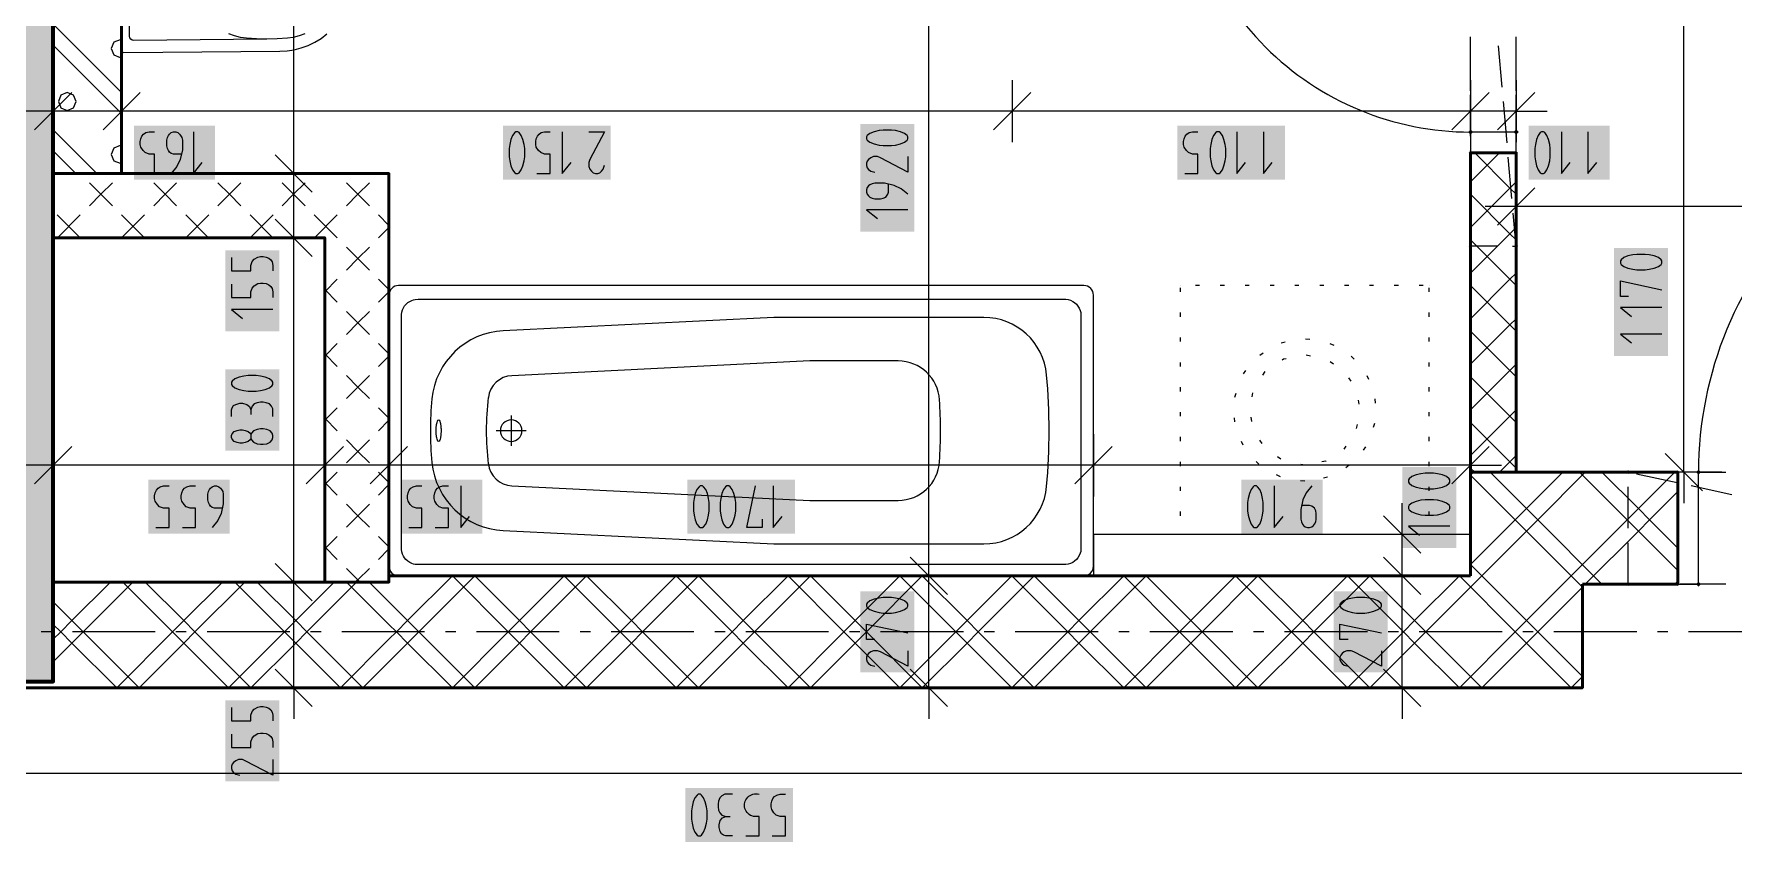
# Model space of a CAD drawing. Header units: millimetres. Extents: x 0 to 594, y 0 to 420.
# Drawn here: x 222.26 to 264.31, y 229.89 to 249.86 of the extents above; entities that cross this region are included whole.
import ezdxf

# ---------------------------------------------------------------- set-up
doc = ezdxf.new("R2010")
doc.units = ezdxf.units.MM
doc.header["$LTSCALE"] = 8
for name, color, linetype in [('PDF_Dvere', 7, 'Continuous'), ('PDF_Instalacni prizdivka do 1m', 7, 'Continuous'), ('PDF_Instalacni prizdivky', 7, 'Continuous'), ('PDF_Koty delkove', 7, 'Continuous'), ('PDF_Osy hlavni', 7, 'Continuous'), ('PDF_Preklady', 7, 'Continuous'), ('PDF_Pricky CP', 7, 'Continuous'), ('PDF_Pricky zdene', 7, 'Continuous'), ('PDF_Sanita', 7, 'Continuous'), ('PDF_Steny akusticke', 7, 'Continuous'), ('PDF_Steny obvodove nosne', 7, 'Continuous')]:
    doc.layers.add(name, color=color, linetype=linetype)

msp = doc.modelspace()

# ---------------------------------------------------------------- linework, layer by layer
at = {"layer": 'PDF_Dvere', "lineweight": 25}
for points in [[(257.793, 254.61), (250.618, 254.61, 0.414214), (257.793, 247.435), (257.793, 247.893)], [(272.615, 239.03), (272.656, 239.03), (272.656, 248.255, 0.414214), (263.431, 239.03), (264.108, 239.03)]]:
    msp.add_lwpolyline(points, format="xyb", dxfattribs=at)
for points in [[(257.793, 249.738), (257.793, 249.79)], [(258.921, 249.738), (258.921, 249.79)], [(257.793, 248.457), (257.793, 249.482)], [(258.921, 248.457), (258.921, 249.482)], [(257.793, 248.15), (257.793, 248.201)], [(258.921, 248.15), (258.921, 248.201)], [(258.921, 247.435), (258.921, 247.893)], [(264.108, 236.262), (263.431, 236.262)]]:
    msp.add_lwpolyline(points, dxfattribs=at)
for points in [[(258.921, 246.922), (258.921, 247.435), (257.793, 247.435), (257.793, 246.922)], [(262.918, 236.262), (263.431, 236.262), (263.431, 239.03), (262.918, 239.03)]]:
    msp.add_lwpolyline(points, close=True, dxfattribs=at)
at = {"layer": 'PDF_Dvere', "lineweight": 25, "transparency": 33554559}
for points in [[(257.793, 247.371), (257.729, 247.435), (257.857, 247.435), (257.793, 247.499)], [(258.921, 247.371), (258.857, 247.435), (258.985, 247.435), (258.921, 247.499)], [(263.495, 239.03), (263.431, 238.966), (263.431, 239.094), (263.367, 239.03)], [(263.495, 236.262), (263.431, 236.198), (263.431, 236.326), (263.367, 236.262)]]:
    msp.add_solid(points, dxfattribs=at)
at = {"layer": 'PDF_Instalacni prizdivka do 1m', "lineweight": 25}
msp.add_lwpolyline([(248.466, 236.467), (257.793, 236.467), (257.793, 237.492), (248.466, 237.492)], close=True, dxfattribs=at)
at = {"layer": 'PDF_Instalacni prizdivky', "lineweight": 50}
msp.add_lwpolyline([(222.739, 257.685), (222.739, 246.41), (224.43, 246.41), (224.43, 257.685), (222.739, 257.685)], close=True, dxfattribs=at)
at = {"layer": 'PDF_Instalacni prizdivky', "lineweight": 9}
for points in [[(224.43, 248.413), (222.739, 250.105)], [(224.43, 247.891), (222.739, 249.582)], [(224.391, 249.717), (224.236, 249.653), (224.172, 249.497)], [(224.172, 249.497), (224.236, 249.342), (224.391, 249.278), (224.43, 249.294)], [(224.43, 249.701), (224.391, 249.717)], [(223.82, 246.41), (222.739, 247.491)], [(223.297, 246.41), (222.739, 246.968)], [(224.43, 247.087), (224.391, 247.103), (224.236, 247.039), (224.172, 246.884), (224.236, 246.728), (224.391, 246.664), (224.43, 246.68)]]:
    msp.add_lwpolyline(points, dxfattribs=at)
msp.add_lwpolyline([(223.084, 248.41), (222.929, 248.346), (222.865, 248.191), (222.929, 248.035), (223.084, 247.971), (223.24, 248.035), (223.304, 248.191), (223.24, 248.346)], close=True, dxfattribs=at)
at = {"layer": 'PDF_Koty delkove', "lineweight": 18}
for points in [[(228.685, 233.7), (228.685, 236.313), (228.685, 244.821), (228.685, 246.41), (228.685, 256.147), (228.685, 257.685), (228.685, 259.171), (228.685, 326.238)], [(244.392, 233.7), (244.392, 236.467), (244.392, 256.147), (244.392, 257.685), (244.392, 259.171), (244.392, 320.055)], [(263.07, 239.03), (263.07, 251.022), (263.07, 264.296), (263.07, 269.421)], [(222.739, 248.72), (222.739, 247.951), (222.739, 247.182)], [(224.43, 248.72), (224.43, 247.951), (224.43, 247.182)], [(246.458, 248.72), (246.458, 247.951), (246.458, 247.182)], [(257.793, 248.72), (257.793, 247.951), (257.793, 247.182)], [(258.921, 248.72), (258.921, 247.951), (258.921, 247.182)], [(223.2, 248.412), (222.277, 247.49)], [(224.891, 248.412), (223.969, 247.49)], [(246.92, 248.412), (245.997, 247.49)], [(258.254, 248.412), (257.332, 247.49)], [(259.382, 248.412), (258.459, 247.49)], [(258.921, 247.951), (257.793, 247.951), (246.458, 247.951), (224.43, 247.951), (222.739, 247.951), (220.637, 247.951)], [(258.921, 247.951), (259.689, 247.951)], [(224.918, 246.414), (225.246, 246.414), (225.246, 246.891), (225.109, 246.891), (225.014, 246.926), (224.959, 246.977), (224.905, 247.062), (224.891, 247.13), (224.891, 247.199), (224.905, 247.267), (224.932, 247.335), (224.973, 247.386), (225.027, 247.421), (225.109, 247.439), (225.246, 247.439)], [(225.562, 247.027), (225.548, 247.096), (225.548, 247.233), (225.562, 247.301), (225.589, 247.352), (225.616, 247.386), (225.657, 247.421), (225.712, 247.439), (225.766, 247.439), (225.821, 247.421), (225.862, 247.386), (225.889, 247.352), (225.917, 247.301), (225.931, 247.233), (225.931, 246.994), (225.876, 246.755), (225.794, 246.584), (225.657, 246.414)], [(226.205, 247.439), (226.205, 246.414), (226.423, 246.686)], [(234.699, 246.414), (235.027, 246.414), (235.027, 246.891), (234.89, 246.891), (234.795, 246.926), (234.74, 246.977), (234.686, 247.062), (234.672, 247.13), (234.672, 247.199), (234.686, 247.267), (234.713, 247.335), (234.754, 247.386), (234.808, 247.421), (234.89, 247.439), (235.027, 247.439)], [(235.329, 247.439), (235.329, 246.414), (235.547, 246.686)], [(235.986, 247.439), (236.369, 247.439), (236.013, 246.755), (235.986, 246.686), (235.986, 246.584), (236.013, 246.516), (236.054, 246.465), (236.095, 246.43), (236.15, 246.414), (236.204, 246.414), (236.259, 246.43)], [(243.468, 247.485), (243.263, 247.485), (243.162, 247.471), (243.042, 247.444), (242.939, 247.402), (242.871, 247.348), (242.854, 247.32), (242.854, 247.266), (242.871, 247.238), (242.939, 247.184), (243.042, 247.143), (243.162, 247.115), (243.263, 247.101), (243.468, 247.101), (243.571, 247.115), (243.691, 247.143), (243.793, 247.184), (243.862, 247.238), (243.879, 247.266), (243.879, 247.32), (243.862, 247.348), (243.793, 247.402), (243.691, 247.444), (243.571, 247.471), (243.468, 247.485)], [(250.724, 246.414), (251.052, 246.414), (251.052, 246.891), (250.915, 246.891), (250.82, 246.926), (250.765, 246.977), (250.71, 247.062), (250.696, 247.13), (250.696, 247.199), (250.71, 247.267), (250.737, 247.335), (250.779, 247.386), (250.833, 247.421), (250.915, 247.439), (251.052, 247.439)], [(252.011, 247.439), (252.011, 246.414), (252.229, 246.686)], [(252.668, 247.439), (252.668, 246.414), (252.886, 246.686)], [(260.039, 247.439), (260.039, 246.414), (260.257, 246.686)], [(260.696, 247.439), (260.696, 246.414), (260.914, 246.686)], [(225.903, 246.891), (225.712, 246.891), (225.657, 246.909), (225.616, 246.942), (225.589, 246.977), (225.562, 247.027)], [(229.146, 245.948), (228.223, 246.871)], [(243.879, 246.828), (243.879, 246.444), (243.196, 246.8), (243.127, 246.828), (243.024, 246.828), (242.957, 246.8), (242.906, 246.759), (242.871, 246.718), (242.854, 246.663), (242.854, 246.609), (242.871, 246.554), (242.906, 246.513), (242.957, 246.472), (243.058, 246.444)], [(229.453, 246.41), (228.685, 246.41), (227.916, 246.41)], [(236.259, 246.43), (236.3, 246.465), (236.341, 246.516), (236.369, 246.618)], [(243.879, 245.897), (243.708, 246.034), (243.537, 246.116), (243.298, 246.171), (243.058, 246.171), (242.991, 246.157), (242.939, 246.129), (242.906, 246.102), (242.871, 246.061), (242.854, 246.006), (242.854, 245.952), (242.871, 245.897), (242.906, 245.856), (242.939, 245.829), (242.991, 245.801), (243.058, 245.787), (243.196, 245.787), (243.263, 245.801), (243.332, 245.829), (243.383, 245.897), (243.401, 245.952), (243.401, 246.143)], [(259.382, 246.059), (258.459, 245.136)], [(258.921, 246.366), (258.921, 245.598), (258.921, 244.829)], [(258.921, 245.598), (258.152, 245.598)], [(313.655, 245.598), (306.79, 245.598), (302.623, 245.598), (298.895, 245.598), (297.768, 245.598), (287.364, 245.598), (285.212, 245.598), (274.808, 245.598), (273.681, 245.598), (258.921, 245.598)], [(229.146, 244.36), (228.223, 245.282)], [(243.879, 245.513), (242.854, 245.513), (243.127, 245.295)], [(229.453, 244.821), (228.685, 244.821), (227.916, 244.821)], [(227.147, 244.333), (227.147, 244.004), (227.625, 244.004), (227.625, 244.141), (227.66, 244.237), (227.711, 244.292), (227.796, 244.346), (227.864, 244.36), (227.932, 244.36), (228.001, 244.346), (228.069, 244.319), (228.12, 244.278), (228.155, 244.224), (228.172, 244.141), (228.172, 244.004)], [(227.147, 243.676), (227.147, 243.347), (227.625, 243.347), (227.625, 243.484), (227.66, 243.58), (227.711, 243.635), (227.796, 243.689), (227.864, 243.703), (227.932, 243.703), (228.001, 243.689), (228.069, 243.662), (228.12, 243.621), (228.155, 243.567), (228.172, 243.484), (228.172, 243.347)], [(261.703, 243.372), (261.499, 243.372), (261.499, 243.756), (262.524, 243.537)], [(228.172, 243.046), (227.147, 243.046), (227.42, 242.827)], [(262.524, 243.099), (261.499, 243.099), (261.772, 242.88)], [(262.524, 242.442), (261.499, 242.442), (261.772, 242.223)], [(227.147, 240.403), (227.147, 240.568), (227.163, 240.623), (227.198, 240.677), (227.25, 240.705), (227.351, 240.732), (227.42, 240.732), (227.522, 240.705), (227.591, 240.65), (227.625, 240.568), (227.625, 240.458)], [(228.172, 240.403), (228.172, 240.595), (228.137, 240.663), (228.086, 240.718), (228.001, 240.745), (227.932, 240.759), (227.864, 240.759), (227.778, 240.745), (227.711, 240.718), (227.66, 240.663), (227.625, 240.568)], [(222.739, 239.969), (222.739, 239.201), (222.739, 238.432)], [(227.625, 239.856), (227.607, 239.829), (227.556, 239.787), (227.488, 239.76), (227.42, 239.746), (227.351, 239.746), (227.283, 239.76), (227.215, 239.787), (227.163, 239.843), (227.147, 239.884), (227.147, 239.938), (227.163, 239.979), (227.215, 240.034), (227.283, 240.061)], [(227.283, 240.061), (227.351, 240.075), (227.42, 240.075), (227.488, 240.061), (227.556, 240.034), (227.607, 239.993), (227.625, 239.966)], [(229.452, 239.969), (229.452, 239.201), (229.452, 238.432)], [(231.041, 239.969), (231.041, 239.201), (231.041, 238.432)], [(248.466, 239.969), (248.466, 239.201), (248.466, 238.432)], [(257.793, 239.969), (257.793, 239.201), (257.793, 238.432)], [(223.2, 239.662), (222.277, 238.739)], [(229.913, 239.662), (228.991, 238.739)], [(231.502, 239.662), (230.58, 238.739)], [(248.927, 239.662), (248.005, 238.739)], [(258.254, 239.662), (257.332, 238.739)], [(263.531, 238.568), (262.608, 239.491)], [(222.739, 239.201), (221.97, 239.201)], [(231.041, 239.201), (229.452, 239.201), (222.739, 239.201)], [(257.793, 239.201), (253.577, 239.201), (248.466, 239.201), (231.041, 239.201)], [(256.873, 239.005), (256.668, 239.005), (256.567, 238.991), (256.447, 238.964), (256.344, 238.923), (256.276, 238.868), (256.259, 238.841), (256.259, 238.786), (256.276, 238.758), (256.344, 238.704), (256.447, 238.663), (256.567, 238.635), (256.668, 238.621), (256.873, 238.621), (256.976, 238.635), (257.096, 238.663), (257.198, 238.704), (257.267, 238.758), (257.284, 238.786), (257.284, 238.841), (257.267, 238.868), (257.198, 238.923), (257.096, 238.964), (256.976, 238.991), (256.873, 239.005)], [(257.793, 239.201), (258.562, 239.201)], [(263.838, 239.03), (263.07, 239.03), (262.301, 239.03)], [(263.07, 239.03), (263.07, 238.261)], [(225.274, 237.663), (225.602, 237.663), (225.602, 238.141), (225.465, 238.141), (225.37, 238.176), (225.315, 238.227), (225.26, 238.312), (225.246, 238.379), (225.246, 238.448), (225.26, 238.517), (225.288, 238.585), (225.329, 238.636), (225.383, 238.671), (225.465, 238.688), (225.602, 238.688)], [(225.931, 237.663), (226.259, 237.663), (226.259, 238.141), (226.122, 238.141), (226.027, 238.176), (225.972, 238.227), (225.917, 238.312), (225.903, 238.379), (225.903, 238.448), (225.917, 238.517), (225.945, 238.585), (225.986, 238.636), (226.04, 238.671), (226.122, 238.688), (226.259, 238.688)], [(226.629, 238.192), (226.602, 238.227), (226.574, 238.277), (226.561, 238.346), (226.561, 238.482), (226.574, 238.551), (226.602, 238.602), (226.629, 238.636), (226.67, 238.671), (226.725, 238.688), (226.779, 238.688), (226.834, 238.671), (226.875, 238.636), (226.902, 238.602), (226.93, 238.551), (226.944, 238.482), (226.944, 238.243), (226.889, 238.004), (226.807, 237.833), (226.67, 237.663)], [(231.529, 237.663), (231.858, 237.663), (231.858, 238.141), (231.72, 238.141), (231.625, 238.176), (231.57, 238.227), (231.516, 238.312), (231.502, 238.379), (231.502, 238.448), (231.516, 238.517), (231.543, 238.585), (231.584, 238.636), (231.638, 238.671), (231.72, 238.688), (231.858, 238.688)], [(232.186, 237.663), (232.515, 237.663), (232.515, 238.141), (232.377, 238.141), (232.282, 238.176), (232.227, 238.227), (232.173, 238.312), (232.159, 238.379), (232.159, 238.448), (232.173, 238.517), (232.2, 238.585), (232.241, 238.636), (232.295, 238.671), (232.377, 238.688), (232.515, 238.688)], [(232.816, 238.688), (232.816, 237.663), (233.034, 237.936)], [(238.794, 237.663), (238.822, 237.679), (238.877, 237.748), (238.918, 237.851), (238.946, 237.971), (238.959, 238.072), (238.959, 238.277), (238.946, 238.379), (238.918, 238.499), (238.877, 238.602), (238.822, 238.671), (238.794, 238.688), (238.74, 238.688), (238.712, 238.671), (238.658, 238.602), (238.617, 238.499), (238.59, 238.379), (238.576, 238.277)], [(240.274, 237.867), (240.274, 237.663), (239.89, 237.663), (240.108, 238.688)], [(240.547, 238.688), (240.547, 237.663), (240.766, 237.936)], [(252.622, 237.851), (252.65, 237.971), (252.664, 238.072), (252.664, 238.277), (252.65, 238.379), (252.622, 238.499), (252.581, 238.602), (252.527, 238.671), (252.499, 238.688), (252.445, 238.688), (252.417, 238.671), (252.363, 238.602), (252.322, 238.499), (252.294, 238.379), (252.28, 238.277)], [(252.938, 238.688), (252.938, 237.663), (253.156, 237.936)], [(253.868, 238.688), (253.731, 238.517), (253.649, 238.346), (253.595, 238.107), (253.595, 237.867), (253.609, 237.799), (253.636, 237.748), (253.663, 237.714), (253.704, 237.679), (253.759, 237.663), (253.813, 237.663), (253.868, 237.679), (253.909, 237.714), (253.936, 237.748), (253.964, 237.799), (253.978, 237.867), (253.978, 238.004), (253.964, 238.072), (253.936, 238.141), (253.868, 238.192), (253.813, 238.209), (253.622, 238.209)], [(226.916, 238.141), (226.725, 238.141), (226.67, 238.158), (226.629, 238.192)], [(238.576, 238.277), (238.576, 238.072), (238.59, 237.971), (238.617, 237.851), (238.658, 237.748), (238.712, 237.679), (238.74, 237.663), (238.794, 237.663)], [(252.28, 238.277), (252.28, 238.072), (252.294, 237.971), (252.322, 237.851), (252.363, 237.748), (252.417, 237.679), (252.445, 237.663), (252.499, 237.663), (252.527, 237.679), (252.581, 237.748), (252.622, 237.851)], [(256.102, 237.492), (256.102, 238.261)], [(256.563, 237.031), (255.641, 237.953)], [(257.284, 237.691), (256.259, 237.691), (256.532, 237.472)], [(256.871, 237.492), (256.102, 237.492), (255.333, 237.492)], [(256.102, 233.7), (256.102, 234.558), (256.102, 236.467), (256.102, 237.492)], [(229.146, 235.852), (228.223, 236.775)], [(244.853, 236.006), (243.931, 236.928)], [(256.563, 236.006), (255.641, 236.928)], [(229.453, 236.313), (228.685, 236.313), (227.916, 236.313)], [(245.161, 236.467), (244.392, 236.467), (243.623, 236.467)], [(256.871, 236.467), (256.102, 236.467), (255.333, 236.467)], [(243.468, 235.932), (243.263, 235.932), (243.162, 235.918), (243.042, 235.891), (242.939, 235.85), (242.871, 235.796), (242.854, 235.768), (242.854, 235.714), (242.871, 235.686), (242.939, 235.632), (243.042, 235.591), (243.162, 235.563), (243.263, 235.549), (243.468, 235.549), (243.571, 235.563)], [(243.571, 235.563), (243.691, 235.591), (243.793, 235.632), (243.862, 235.686), (243.879, 235.714), (243.879, 235.768), (243.862, 235.796), (243.793, 235.85), (243.691, 235.891), (243.571, 235.918), (243.468, 235.932)], [(255.178, 235.932), (254.973, 235.932), (254.872, 235.918), (254.752, 235.891), (254.649, 235.85), (254.581, 235.796), (254.564, 235.768), (254.564, 235.714), (254.581, 235.686), (254.649, 235.632), (254.752, 235.591), (254.872, 235.563), (254.973, 235.549), (255.178, 235.549), (255.281, 235.563), (255.401, 235.591), (255.503, 235.632), (255.572, 235.686), (255.589, 235.714), (255.589, 235.768), (255.572, 235.796), (255.503, 235.85), (255.401, 235.891), (255.281, 235.918)], [(255.281, 235.918), (255.178, 235.932)], [(243.058, 234.892), (242.854, 234.892), (242.854, 235.275), (243.879, 235.057)], [(254.768, 234.892), (254.564, 234.892), (254.564, 235.275), (255.589, 235.057)], [(243.879, 234.618), (243.879, 234.235), (243.196, 234.591), (243.127, 234.618), (243.024, 234.618), (242.957, 234.591), (242.906, 234.55), (242.871, 234.509), (242.854, 234.454), (242.854, 234.4), (242.871, 234.345), (242.906, 234.304), (242.957, 234.263), (243.058, 234.235)], [(255.589, 234.618), (255.589, 234.235), (254.906, 234.591), (254.837, 234.618), (254.735, 234.618), (254.667, 234.591), (254.616, 234.55), (254.581, 234.509), (254.564, 234.454), (254.564, 234.4), (254.581, 234.345), (254.616, 234.304), (254.667, 234.263), (254.768, 234.235)], [(229.146, 233.239), (228.223, 234.161)], [(244.853, 233.239), (243.931, 234.161)], [(256.563, 233.239), (255.641, 234.161)], [(229.453, 233.7), (228.685, 233.7), (227.916, 233.7)], [(228.685, 233.7), (228.685, 232.931)], [(245.161, 233.7), (244.392, 233.7), (243.623, 233.7)], [(244.392, 233.7), (244.392, 232.931)], [(256.871, 233.7), (256.102, 233.7), (255.333, 233.7)], [(256.102, 233.7), (256.102, 232.931)], [(227.147, 233.212), (227.147, 232.883), (227.625, 232.883), (227.625, 233.02), (227.66, 233.116), (227.711, 233.171), (227.796, 233.225), (227.864, 233.239), (227.932, 233.239), (228.001, 233.225), (228.069, 233.198), (228.12, 233.157), (228.155, 233.102), (228.172, 233.02), (228.172, 232.883)], [(227.147, 232.555), (227.147, 232.226), (227.625, 232.226), (227.625, 232.363), (227.66, 232.459), (227.711, 232.514), (227.796, 232.568), (227.864, 232.582), (227.932, 232.582), (228.001, 232.568), (228.069, 232.541), (228.12, 232.5)], [(228.12, 232.5), (228.155, 232.445), (228.172, 232.363), (228.172, 232.226)], [(228.172, 231.925), (228.172, 231.541), (227.488, 231.898), (227.42, 231.925), (227.317, 231.925), (227.25, 231.898), (227.198, 231.857), (227.163, 231.815), (227.147, 231.76), (227.147, 231.706), (227.163, 231.651), (227.198, 231.61), (227.25, 231.569), (227.351, 231.541)], [(416.513, 231.581), (405.084, 231.581), (397.192, 231.581), (389.71, 231.581), (312.015, 231.581), (304.533, 231.581), (297.307, 231.581), (294.693, 231.581), (286.493, 231.581), (285.314, 231.581), (277.114, 231.581), (274.501, 231.581), (268.043, 231.581), (211.361, 231.581)], [(238.525, 230.658), (238.525, 230.453), (238.539, 230.351), (238.566, 230.231), (238.607, 230.129), (238.661, 230.06), (238.689, 230.044), (238.743, 230.044), (238.771, 230.06), (238.825, 230.129), (238.866, 230.231), (238.894, 230.351), (238.908, 230.453), (238.908, 230.658), (238.894, 230.76), (238.866, 230.88), (238.825, 230.983), (238.771, 231.051), (238.743, 231.069), (238.689, 231.069)], [(238.689, 231.069), (238.661, 231.051), (238.607, 230.983), (238.566, 230.88), (238.539, 230.76), (238.525, 230.658)], [(239.537, 231.069), (239.346, 231.069), (239.278, 231.034), (239.223, 230.983), (239.196, 230.898), (239.182, 230.829), (239.182, 230.76), (239.196, 230.675), (239.223, 230.608), (239.278, 230.556), (239.373, 230.522)], [(240.523, 230.044), (240.851, 230.044), (240.851, 230.522), (240.714, 230.522), (240.619, 230.556), (240.564, 230.608), (240.51, 230.693), (240.496, 230.76), (240.496, 230.829), (240.51, 230.898), (240.537, 230.965), (240.578, 231.017), (240.632, 231.051), (240.714, 231.069), (240.851, 231.069)], [(239.537, 230.044), (239.373, 230.044), (239.318, 230.06), (239.264, 230.095), (239.236, 230.146), (239.209, 230.248), (239.209, 230.317), (239.236, 230.419), (239.291, 230.488), (239.373, 230.522), (239.482, 230.522)]]:
    msp.add_lwpolyline(points, dxfattribs=at)
for points in [[(234.015, 247.027), (234.015, 246.823), (234.029, 246.721), (234.056, 246.601), (234.097, 246.499), (234.151, 246.43), (234.179, 246.414), (234.233, 246.414), (234.261, 246.43), (234.315, 246.499), (234.356, 246.601), (234.384, 246.721), (234.398, 246.823), (234.398, 247.027), (234.384, 247.13), (234.356, 247.25), (234.315, 247.352), (234.261, 247.421), (234.233, 247.439), (234.179, 247.439), (234.151, 247.421), (234.097, 247.352), (234.056, 247.25), (234.029, 247.13)], [(251.353, 247.027), (251.353, 246.823), (251.367, 246.721), (251.395, 246.601), (251.436, 246.499), (251.49, 246.43), (251.518, 246.414), (251.572, 246.414), (251.6, 246.43), (251.654, 246.499), (251.695, 246.601), (251.723, 246.721), (251.737, 246.823), (251.737, 247.027), (251.723, 247.13), (251.695, 247.25), (251.654, 247.352), (251.6, 247.421), (251.572, 247.439), (251.518, 247.439), (251.49, 247.421), (251.436, 247.352), (251.395, 247.25), (251.367, 247.13)], [(259.382, 247.027), (259.382, 246.823), (259.396, 246.721), (259.423, 246.601), (259.464, 246.499), (259.518, 246.43), (259.546, 246.414), (259.6, 246.414), (259.628, 246.43), (259.682, 246.499), (259.723, 246.601), (259.751, 246.721), (259.765, 246.823), (259.765, 247.027), (259.751, 247.13), (259.723, 247.25), (259.682, 247.352), (259.628, 247.421), (259.6, 247.439), (259.546, 247.439), (259.518, 247.421), (259.464, 247.352), (259.423, 247.25), (259.396, 247.13)], [(262.113, 244.413), (261.908, 244.413), (261.806, 244.399), (261.686, 244.372), (261.584, 244.331), (261.515, 244.276), (261.499, 244.249), (261.499, 244.194), (261.515, 244.166), (261.584, 244.112), (261.686, 244.071), (261.806, 244.043), (261.908, 244.029), (262.113, 244.029), (262.215, 244.043), (262.335, 244.071), (262.438, 244.112), (262.506, 244.166), (262.524, 244.194), (262.524, 244.249), (262.506, 244.276), (262.438, 244.331), (262.335, 244.372), (262.215, 244.399)], [(227.761, 241.416), (227.556, 241.416), (227.455, 241.402), (227.335, 241.375), (227.232, 241.334), (227.163, 241.28), (227.147, 241.252), (227.147, 241.198), (227.163, 241.17), (227.232, 241.116), (227.335, 241.074), (227.455, 241.047), (227.556, 241.033), (227.761, 241.033), (227.864, 241.047), (227.983, 241.074), (228.086, 241.116), (228.155, 241.17), (228.172, 241.198), (228.172, 241.252), (228.155, 241.28), (228.086, 241.334), (227.983, 241.375), (227.864, 241.402)], [(227.932, 240.102), (227.864, 240.102), (227.778, 240.088), (227.693, 240.048), (227.642, 239.993), (227.625, 239.966), (227.625, 239.856), (227.642, 239.829), (227.693, 239.774), (227.778, 239.732), (227.864, 239.719), (227.932, 239.719), (228.017, 239.732), (228.103, 239.774), (228.155, 239.829), (228.172, 239.884), (228.172, 239.938), (228.155, 239.993), (228.103, 240.048), (228.017, 240.088)], [(239.233, 238.277), (239.233, 238.072), (239.247, 237.971), (239.274, 237.851), (239.315, 237.748), (239.369, 237.679), (239.397, 237.663), (239.451, 237.663), (239.479, 237.679), (239.534, 237.748), (239.575, 237.851), (239.603, 237.971), (239.617, 238.072), (239.617, 238.277), (239.603, 238.379), (239.575, 238.499), (239.534, 238.602), (239.479, 238.671), (239.451, 238.688), (239.397, 238.688), (239.369, 238.671), (239.315, 238.602), (239.274, 238.499), (239.247, 238.379)], [(256.873, 238.348), (256.668, 238.348), (256.567, 238.334), (256.447, 238.307), (256.344, 238.266), (256.276, 238.211), (256.259, 238.184), (256.259, 238.129), (256.276, 238.101), (256.344, 238.047), (256.447, 238.006), (256.567, 237.978), (256.668, 237.964), (256.873, 237.964), (256.976, 237.978), (257.096, 238.006), (257.198, 238.047), (257.267, 238.101), (257.284, 238.129), (257.284, 238.184), (257.267, 238.211), (257.198, 238.266), (257.096, 238.307), (256.976, 238.334)]]:
    msp.add_lwpolyline(points, close=True, dxfattribs=at)
msp.add_lwpolyline([(239.866, 230.044), (240.194, 230.044), (240.194, 230.522), (240.057, 230.522, -1.034071), (240.194, 231.069)], format="xyb", dxfattribs=at)
at = {"layer": 'PDF_Koty delkove', "color": 7, "lineweight": 18, "true_color": 0xffffff, "transparency": 33554559}
for points in [[(226.742, 247.592), (224.737, 247.592), (226.742, 246.26), (224.737, 246.26)], [(236.523, 247.592), (233.861, 247.592), (236.523, 246.26), (233.861, 246.26)], [(244.033, 244.976), (244.033, 247.638), (242.701, 244.976), (242.701, 247.638)], [(253.205, 247.592), (250.543, 247.592), (253.205, 246.26), (250.543, 246.26)], [(261.233, 247.592), (259.228, 247.592), (261.233, 246.26), (259.228, 246.26)], [(228.326, 242.509), (228.326, 244.513), (226.993, 242.509), (226.993, 244.513)], [(262.678, 241.904), (262.678, 244.566), (261.345, 241.904), (261.345, 244.566)], [(228.326, 239.565), (228.326, 241.57), (226.993, 239.565), (226.993, 241.57)], [(227.098, 238.842), (225.093, 238.842), (227.098, 237.509), (225.093, 237.509)], [(233.353, 238.842), (231.348, 238.842), (233.353, 237.509), (231.348, 237.509)], [(241.084, 238.842), (238.422, 238.842), (241.084, 237.509), (238.422, 237.509)], [(254.132, 238.842), (252.127, 238.842), (254.132, 237.509), (252.127, 237.509)], [(257.438, 237.153), (257.438, 239.158), (256.105, 237.153), (256.105, 239.158)], [(244.033, 234.081), (244.033, 236.086), (242.701, 234.081), (242.701, 236.086)], [(255.743, 234.081), (255.743, 236.086), (254.411, 234.081), (254.411, 236.086)], [(228.326, 231.387), (228.326, 233.392), (226.993, 231.387), (226.993, 233.392)], [(241.033, 231.223), (238.371, 231.223), (241.033, 229.89), (238.371, 229.89)]]:
    msp.add_solid(points, dxfattribs=at)
at = {"layer": 'PDF_Osy hlavni', "lineweight": 18}
for points in [[(222.698, 235.083), (222.442, 235.083)], [(225.261, 235.083), (223.211, 235.083)], [(226.029, 235.083), (225.773, 235.083)], [(228.592, 235.083), (226.542, 235.083)], [(229.361, 235.083), (229.104, 235.083)], [(231.923, 235.083), (229.873, 235.083)], [(232.692, 235.083), (232.436, 235.083)], [(235.254, 235.083), (233.204, 235.083)], [(236.023, 235.083), (235.767, 235.083)], [(238.586, 235.083), (236.536, 235.083)], [(239.354, 235.083), (239.098, 235.083)], [(241.917, 235.083), (239.867, 235.083)], [(242.686, 235.083), (242.429, 235.083)], [(245.248, 235.083), (243.198, 235.083)], [(246.017, 235.083), (245.761, 235.083)], [(248.579, 235.083), (246.529, 235.083)], [(249.348, 235.083), (249.092, 235.083)], [(251.91, 235.083), (249.86, 235.083)], [(252.679, 235.083), (252.423, 235.083)], [(255.242, 235.083), (253.192, 235.083)], [(256.01, 235.083), (255.754, 235.083)], [(258.573, 235.083), (256.523, 235.083)], [(259.342, 235.083), (259.085, 235.083)], [(261.904, 235.083), (259.854, 235.083)], [(262.673, 235.083), (262.417, 235.083)], [(265.235, 235.083), (263.185, 235.083)]]:
    msp.add_lwpolyline(points, dxfattribs=at)
at = {"layer": 'PDF_Preklady', "lineweight": 18}
for points in [[(257.793, 248.713), (257.793, 249.738)], [(258.575, 248.548), (258.485, 249.569)], [(258.921, 248.713), (258.921, 249.738)], [(257.793, 247.33), (257.793, 248.355)], [(258.696, 247.169), (258.606, 248.19)], [(258.921, 247.33), (258.921, 248.355)], [(257.793, 246.922), (257.793, 246.971)], [(257.793, 245.946), (257.793, 246.922)], [(258.921, 246.922), (258.921, 246.971)], [(258.921, 245.946), (258.921, 246.922)], [(258.817, 245.791), (258.727, 246.812)], [(257.793, 244.616), (257.793, 245.587)], [(258.921, 244.616), (258.921, 245.587)], [(258.829, 244.616), (258.921, 244.616), (258.849, 245.433)], [(258.47, 244.616), (257.793, 244.616)], [(262.622, 239.03), (261.688, 239.03)], [(261.688, 239.027), (261.688, 239.03)], [(262.903, 238.765), (261.901, 238.983)], [(264.005, 239.03), (262.98, 239.03)], [(261.688, 237.644), (261.688, 238.669)], [(264.255, 238.471), (263.253, 238.689)], [(262.622, 236.262), (261.688, 236.262), (261.688, 237.285)], [(264.005, 236.262), (262.98, 236.262)]]:
    msp.add_lwpolyline(points, dxfattribs=at)
at = {"layer": 'PDF_Preklady', "lineweight": 18, "transparency": 33554559}
for points in [[(257.793, 246.876), (257.747, 246.922), (257.839, 246.922), (257.793, 246.968)], [(257.793, 246.876), (257.747, 246.922), (257.839, 246.922), (257.793, 246.968)], [(258.921, 246.876), (258.875, 246.922), (258.967, 246.922), (258.921, 246.968)], [(258.921, 246.876), (258.875, 246.922), (258.967, 246.922), (258.921, 246.968)], [(257.793, 244.57), (257.747, 244.616), (257.839, 244.616), (257.793, 244.662)], [(257.839, 244.616), (257.793, 244.57), (257.793, 244.662), (257.747, 244.616)], [(258.925, 244.57), (258.875, 244.612), (258.967, 244.62), (258.917, 244.662)], [(258.967, 244.616), (258.921, 244.57), (258.921, 244.662), (258.875, 244.616)], [(258.921, 244.57), (258.875, 244.616), (258.967, 244.616), (258.921, 244.662)], [(261.734, 239.03), (261.688, 238.984), (261.688, 239.076), (261.642, 239.03)], [(261.688, 238.984), (261.642, 239.03), (261.734, 239.03), (261.688, 239.076)], [(261.733, 239.02), (261.678, 238.985), (261.698, 239.075), (261.643, 239.039)], [(262.964, 239.03), (262.918, 238.984), (262.918, 239.076), (262.872, 239.03)], [(262.964, 239.03), (262.918, 238.984), (262.918, 239.076), (262.872, 239.03)], [(261.688, 236.216), (261.642, 236.262), (261.734, 236.262), (261.688, 236.308)], [(261.734, 236.262), (261.688, 236.216), (261.688, 236.308), (261.642, 236.262)], [(262.964, 236.262), (262.918, 236.216), (262.918, 236.308), (262.872, 236.262)], [(262.964, 236.262), (262.918, 236.216), (262.918, 236.308), (262.872, 236.262)]]:
    msp.add_solid(points, dxfattribs=at)
at = {"layer": 'PDF_Pricky CP', "lineweight": 50}
msp.add_lwpolyline([(231.041, 244.821), (231.041, 246.41), (224.43, 246.41), (222.739, 246.41), (222.739, 244.821), (229.452, 244.821), (229.452, 236.313), (231.041, 236.313), (231.041, 236.313), (231.041, 236.467), (231.041, 244.821)], dxfattribs=at)
at = {"layer": 'PDF_Pricky CP', "lineweight": 9}
for points in [[(222.841, 246.41), (222.839, 246.407)], [(223.407, 246.407), (223.405, 246.41)], [(224.43, 246.41), (224.427, 246.407)], [(224.996, 246.407), (224.994, 246.41)], [(226.019, 246.41), (226.016, 246.407)], [(226.585, 246.407), (226.582, 246.41)], [(227.607, 246.41), (227.605, 246.407)], [(228.174, 246.407), (228.171, 246.41)], [(229.196, 246.41), (229.193, 246.407)], [(229.762, 246.407), (229.76, 246.41)], [(230.785, 246.41), (230.782, 246.407)], [(224.202, 245.613), (223.917, 245.897), (223.633, 246.182)], [(223.633, 245.613), (223.917, 245.897), (224.202, 246.182)], [(225.79, 245.613), (225.506, 245.897), (225.222, 246.182)], [(225.222, 245.613), (225.506, 245.897), (225.79, 246.182)], [(227.379, 245.613), (227.095, 245.897), (226.81, 246.182)], [(226.81, 245.613), (227.095, 245.897), (227.379, 246.182)], [(228.968, 245.613), (228.683, 245.897), (228.399, 246.182)], [(228.399, 245.613), (228.683, 245.897), (228.968, 246.182)], [(230.557, 245.613), (230.272, 245.897), (229.988, 246.182)], [(229.988, 245.613), (230.272, 245.897), (230.557, 246.182)], [(223.405, 244.821), (222.839, 245.387)], [(223.407, 245.387), (222.841, 244.821)], [(224.994, 244.821), (224.427, 245.387)], [(224.996, 245.387), (224.43, 244.821)], [(226.582, 244.821), (226.016, 245.387)], [(226.585, 245.387), (226.019, 244.821)], [(228.171, 244.821), (227.605, 245.387)], [(228.174, 245.387), (227.607, 244.821)], [(229.76, 244.821), (229.193, 245.387)], [(229.762, 245.387), (229.196, 244.821)], [(231.041, 245.128), (230.782, 245.387)], [(229.762, 244.818), (229.76, 244.821)], [(230.785, 244.821), (230.782, 244.818)], [(231.041, 245.077), (230.785, 244.821)], [(230.557, 244.024), (230.272, 244.308), (229.988, 244.593)], [(229.988, 244.024), (230.272, 244.308), (230.557, 244.593)], [(229.762, 243.798), (229.452, 243.488)], [(229.762, 243.23), (229.452, 243.54)], [(231.041, 243.54), (230.782, 243.798)], [(231.041, 243.488), (230.782, 243.23)], [(230.557, 242.435), (230.272, 242.72), (229.988, 243.004)], [(229.988, 242.435), (230.272, 242.72), (230.557, 243.004)], [(229.762, 242.21), (229.452, 241.9)], [(231.041, 241.951), (230.782, 242.21)], [(229.762, 241.641), (229.452, 241.951)], [(231.041, 241.9), (230.782, 241.641)], [(230.557, 240.847), (230.272, 241.131), (229.988, 241.415)], [(229.988, 240.847), (230.272, 241.131), (230.557, 241.415)], [(229.762, 240.621), (229.452, 240.311)], [(231.041, 240.362), (230.782, 240.621)], [(229.762, 240.052), (229.452, 240.362)], [(231.041, 240.311), (230.782, 240.052)], [(230.557, 239.258), (230.272, 239.542), (229.988, 239.827)], [(229.988, 239.258), (230.272, 239.542), (230.557, 239.827)], [(229.762, 239.032), (229.452, 238.722)], [(231.041, 238.773), (230.782, 239.032)], [(229.762, 238.463), (229.452, 238.773)], [(231.041, 238.722), (230.782, 238.463)], [(230.557, 237.669), (230.272, 237.953), (229.988, 238.238)], [(229.988, 237.669), (230.272, 237.953), (230.557, 238.238)], [(229.762, 237.443), (229.452, 237.133)], [(229.762, 236.875), (229.452, 237.185)], [(231.041, 237.185), (230.782, 237.443)], [(231.041, 237.133), (230.782, 236.875)], [(230.323, 236.313), (230.272, 236.365), (229.988, 236.649)], [(230.221, 236.313), (230.272, 236.365), (230.557, 236.649)]]:
    msp.add_lwpolyline(points, dxfattribs=at)
at = {"layer": 'PDF_Pricky zdene', "lineweight": 9}
for points in [[(258.511, 246.922), (257.793, 246.205)], [(258.921, 245.897), (258.767, 246.051), (257.896, 246.922)], [(258.921, 246.205), (258.767, 246.051), (257.793, 245.077)], [(258.921, 244.77), (258.767, 244.923), (257.793, 245.897)], [(258.921, 245.077), (258.767, 244.923), (257.793, 243.95)], [(258.921, 243.642), (258.767, 243.796), (257.793, 244.77)], [(258.921, 243.95), (258.767, 243.796), (257.793, 242.822)], [(258.921, 242.515), (258.767, 242.668), (257.793, 243.642)], [(258.921, 242.822), (258.767, 242.668), (257.793, 241.695)], [(258.921, 241.387), (258.767, 241.541), (257.793, 242.515)], [(258.921, 241.695), (258.767, 241.541), (257.793, 240.567)], [(258.921, 240.26), (258.767, 240.413), (257.793, 241.387)], [(258.921, 240.567), (258.767, 240.413), (257.793, 239.44)], [(258.921, 239.132), (258.767, 239.286), (257.793, 240.26)], [(258.921, 239.44), (258.767, 239.286), (258.511, 239.03)], [(257.896, 239.03), (257.793, 239.132)]]:
    msp.add_lwpolyline(points, dxfattribs=at)
at = {"layer": 'PDF_Pricky zdene', "lineweight": 50}
for points in [[(257.793, 246.922), (258.921, 246.922)], [(257.793, 246.922), (257.793, 244.616), (257.793, 239.03), (258.921, 239.03), (258.921, 244.616), (258.921, 246.922)]]:
    msp.add_lwpolyline(points, dxfattribs=at)
at = {"layer": 'PDF_Sanita', "lineweight": 25}
for points in [[(224.43, 253.105), (224.429, 249.451), (224.429, 249.451), (224.444, 249.415), (224.481, 249.4), (228.339, 249.432), (228.521, 249.442), (228.699, 249.47), (228.874, 249.516), (229.044, 249.578), (229.206, 249.656), (229.361, 249.751), (229.506, 249.86)], [(228.022, 249.729), (224.727, 249.702), (224.688, 249.709), (224.655, 249.731), (224.632, 249.764), (224.624, 249.803), (224.624, 249.804), (224.625, 252.752), (224.625, 252.753), (224.633, 252.792), (224.656, 252.825), (224.689, 252.847), (224.729, 252.855), (228.023, 252.825)], [(228.963, 249.86), (228.822, 249.81), (228.676, 249.774), (228.529, 249.753), (228.275, 249.735), (228.021, 249.729), (227.768, 249.735), (227.514, 249.754), (227.367, 249.775), (227.221, 249.811), (227.08, 249.861)]]:
    msp.add_lwpolyline(points, dxfattribs=at)
at = {"layer": 'PDF_Sanita', "lineweight": 13}
for points in [[(248.231, 243.642), (248.23, 243.642), (231.277, 243.642, 0.414196), (231.041, 243.406), (231.041, 236.703, 0.414233), (231.277, 236.467), (248.23, 236.467, 0.414212), (248.466, 236.703), (248.466, 243.406, 0.414178), (248.231, 243.642)], [(233.5, 239.234, 0.364827), (234.08, 238.695), (241.452, 238.331), (243.638, 238.332, 0.395984), (244.66, 239.294, 0.031026), (244.66, 240.815, 0.395972), (243.638, 241.777), (241.452, 241.778), (234.08, 241.414, 0.364843), (233.5, 240.875)]]:
    msp.add_lwpolyline(points, format="xyb", dxfattribs=at)
for points in [[(250.618, 243.642), (250.618, 243.642)], [(250.618, 243.642), (250.618, 243.642)], [(250.618, 243.486), (250.618, 243.589)], [(251.09, 243.642), (250.988, 243.642)], [(251.705, 243.642), (251.603, 243.642)], [(252.32, 243.642), (252.218, 243.642)], [(252.935, 243.642), (252.833, 243.642)], [(253.55, 243.642), (253.448, 243.642)], [(254.165, 243.642), (254.063, 243.642)], [(254.78, 243.642), (254.678, 243.642)], [(255.395, 243.642), (255.293, 243.642)], [(256.01, 243.642), (255.908, 243.642)], [(256.625, 243.642), (256.523, 243.642)], [(256.768, 243.642), (256.768, 243.642)], [(256.768, 243.642), (256.768, 243.642)], [(256.768, 243.486), (256.768, 243.589)], [(231.348, 240.024), (231.35, 242.928), (231.359, 242.986), (231.376, 243.042), (231.399, 243.091), (231.428, 243.137), (231.462, 243.177), (231.509, 243.219), (231.558, 243.251), (231.611, 243.276), (231.648, 243.289), (231.688, 243.298), (231.764, 243.304), (239.753, 243.304)], [(239.753, 243.304), (247.786, 243.302), (247.843, 243.293), (247.896, 243.277), (247.953, 243.249), (247.998, 243.219), (248.044, 243.178), (248.079, 243.136), (248.113, 243.081), (248.138, 243.021), (248.15, 242.976), (248.157, 242.929), (248.158, 240.024), (248.157, 237.119), (248.15, 237.072), (248.138, 237.027), (248.113, 236.967), (248.079, 236.911), (248.044, 236.87), (247.998, 236.828), (247.953, 236.799), (247.896, 236.771), (247.843, 236.755), (247.786, 236.746), (239.753, 236.744), (231.764, 236.744), (231.688, 236.75), (231.648, 236.759), (231.611, 236.772), (231.558, 236.796), (231.509, 236.829), (231.462, 236.87), (231.428, 236.911), (231.399, 236.956), (231.376, 237.006), (231.359, 237.062), (231.35, 237.12), (231.348, 240.024)], [(250.618, 242.871), (250.618, 242.974)], [(256.768, 242.871), (256.768, 242.974)], [(250.618, 242.256), (250.618, 242.359)], [(253.111, 242.223), (253.21, 242.25)], [(253.715, 242.322), (253.817, 242.313)], [(254.316, 242.208), (254.409, 242.165)], [(256.768, 242.256), (256.768, 242.359)], [(252.578, 241.923), (252.661, 241.982)], [(253.135, 241.806), (253.17, 241.83), (253.229, 241.841)], [(253.731, 241.926), (253.832, 241.906)], [(254.841, 241.894), (254.914, 241.822)], [(250.618, 241.641), (250.618, 241.744)], [(252.18, 241.458), (252.239, 241.542)], [(252.658, 241.43), (252.715, 241.515)], [(254.317, 241.763), (254.402, 241.706)], [(254.772, 241.365), (254.829, 241.28)], [(255.227, 241.419), (255.27, 241.327)], [(256.768, 241.641), (256.768, 241.744)], [(250.618, 241.026), (250.618, 241.129)], [(251.966, 240.884), (251.992, 240.983)], [(252.39, 240.888), (252.41, 240.988)], [(256.768, 241.026), (256.768, 241.129)], [(250.618, 240.411), (250.618, 240.514)], [(255.011, 240.811), (255.031, 240.711)], [(255.426, 240.841), (255.435, 240.739)], [(256.768, 240.411), (256.768, 240.514)], [(232.219, 240.209), (232.223, 240.233), (232.23, 240.26), (232.24, 240.288), (232.253, 240.312), (232.269, 240.321), (232.285, 240.312), (232.299, 240.288), (232.308, 240.26), (232.315, 240.233), (232.319, 240.209), (232.322, 240.189), (232.324, 240.172), (232.326, 240.158), (232.327, 240.146), (232.328, 240.135), (232.328, 240.126), (232.33, 240.099), (232.331, 240.07), (232.33, 240.03), (232.328, 239.983), (232.328, 239.974), (232.327, 239.964), (232.326, 239.952), (232.324, 239.937), (232.322, 239.92), (232.319, 239.9), (232.315, 239.877), (232.308, 239.849), (232.299, 239.821), (232.285, 239.798), (232.269, 239.788), (232.253, 239.798), (232.24, 239.821), (232.23, 239.849), (232.223, 239.877), (232.219, 239.9), (232.216, 239.92), (232.214, 239.937), (232.212, 239.952), (232.211, 239.964), (232.211, 239.974), (232.21, 239.983), (232.209, 239.991), (232.208, 240.016), (232.208, 240.043), (232.208, 240.083)], [(232.208, 240.083), (232.211, 240.135), (232.211, 240.146), (232.212, 240.158), (232.214, 240.172), (232.216, 240.189), (232.219, 240.209)], [(234.065, 240.428), (234.065, 239.682)], [(251.962, 240.272), (251.953, 240.374)], [(252.383, 240.285), (252.363, 240.385)], [(254.988, 240.208), (254.968, 240.108)], [(255.415, 240.229), (255.388, 240.13)], [(234.438, 240.055), (233.692, 240.055)], [(250.618, 239.796), (250.618, 239.899)], [(252.168, 239.695), (252.125, 239.788)], [(252.636, 239.737), (252.579, 239.822)], [(254.707, 239.672), (254.659, 239.601)], [(256.768, 239.796), (256.768, 239.899)], [(250.618, 239.181), (250.618, 239.284)], [(252.56, 239.225), (252.488, 239.297)], [(253.102, 239.35), (253.017, 239.407)], [(254.219, 239.307), (254.216, 239.305), (254.119, 239.285)], [(255.194, 239.659), (255.135, 239.575)], [(256.768, 239.181), (256.768, 239.284)], [(253.09, 238.917), (252.997, 238.96)], [(253.693, 239.201), (253.593, 239.221)], [(254.254, 238.905), (254.155, 238.879)], [(254.791, 239.199), (254.707, 239.14)], [(250.618, 238.566), (250.618, 238.669)], [(253.693, 238.81), (253.591, 238.819)], [(256.768, 238.566), (256.768, 238.669)], [(250.618, 237.951), (250.618, 238.054)], [(256.768, 237.951), (256.768, 238.054)], [(250.618, 237.492), (250.618, 237.492)], [(250.618, 237.492), (250.618, 237.492)], [(251.09, 237.492), (250.988, 237.492)], [(251.705, 237.492), (251.603, 237.492)], [(252.32, 237.492), (252.218, 237.492)], [(252.935, 237.492), (252.833, 237.492)], [(253.55, 237.492), (253.448, 237.492)], [(254.165, 237.492), (254.063, 237.492)], [(254.78, 237.492), (254.678, 237.492)], [(255.395, 237.492), (255.293, 237.492)], [(256.01, 237.492), (255.908, 237.492)], [(256.625, 237.492), (256.523, 237.492)], [(256.768, 237.492), (256.768, 237.492)], [(256.768, 237.492), (256.768, 237.492)]]:
    msp.add_lwpolyline(points, dxfattribs=at)
for points in [[(233.869, 242.523, 0.372021), (232.104, 240.84, 0.048487), (232.104, 239.27, 0.372021), (233.869, 237.587), (240.564, 237.256), (245.755, 237.256, 0.38797), (247.307, 238.674, 0.045237), (247.307, 241.436, 0.387968), (245.755, 242.853), (240.564, 242.853)], [(234.065, 239.788, 0.414208), (234.331, 240.055, 0.414192), (234.065, 240.321, 0.414192), (233.798, 240.055, 0.414208)]]:
    msp.add_lwpolyline(points, format="xyb", close=True, dxfattribs=at)
at = {"layer": 'PDF_Sanita', "lineweight": 9}
msp.add_arc((240.183, 240.055), 6.734, 173.0014, 186.9986, dxfattribs=at)
at = {"layer": 'PDF_Steny akusticke', "lineweight": 9}
for points in [[(262.846, 239.03), (261.944, 238.128), (261.668, 237.851), (260.284, 236.467), (259.177, 237.574), (258.9, 237.851), (257.793, 238.958)], [(260.632, 239.03), (259.454, 237.851), (259.177, 237.574), (258.07, 236.467), (257.793, 236.744)], [(257.793, 236.744), (258.9, 237.851), (259.177, 238.128), (260.079, 239.03)], [(257.793, 238.958), (257.865, 239.03)], [(261.042, 236.262), (259.454, 237.851), (259.177, 238.128), (258.275, 239.03)], [(262.918, 236.6), (261.944, 237.574), (261.668, 237.851), (260.489, 239.03)], [(262.918, 237.154), (262.221, 237.851), (261.944, 238.128), (261.042, 239.03)], [(260.632, 236.262), (261.944, 237.574), (262.221, 237.851), (262.918, 238.548)], [(226.921, 236.313), (225.967, 235.36), (225.691, 235.083), (224.307, 233.7), (223.2, 234.807), (222.923, 235.083), (222.739, 235.268)], [(227.474, 236.313), (226.244, 235.083), (225.967, 234.807), (224.86, 233.7), (223.477, 235.083), (223.2, 235.36), (222.739, 235.821)], [(222.739, 234.899), (222.923, 235.083), (223.2, 235.36), (224.153, 236.313)], [(222.739, 234.345), (223.2, 234.807), (223.477, 235.083), (224.707, 236.313)], [(229.688, 236.313), (228.735, 235.36), (228.458, 235.083), (227.074, 233.7), (225.967, 234.807), (225.691, 235.083), (224.461, 236.313)], [(230.241, 236.313), (229.011, 235.083), (228.735, 234.807), (227.628, 233.7), (226.244, 235.083), (225.967, 235.36), (225.014, 236.313)], [(231.041, 234.899), (229.842, 233.7), (228.735, 234.807), (228.458, 235.083), (227.228, 236.313)], [(231.041, 234.345), (230.395, 233.7), (229.011, 235.083), (228.735, 235.36), (227.781, 236.313)], [(231.041, 235.268), (229.995, 236.313)], [(231.041, 235.822), (230.549, 236.313)], [(233.163, 236.467), (231.779, 235.083), (231.502, 235.36), (232.609, 236.467)], [(233.993, 235.083), (232.609, 236.467)], [(234.27, 235.36), (233.163, 236.467)], [(235.93, 236.467), (234.546, 235.083), (234.27, 235.36), (235.377, 236.467)], [(236.76, 235.083), (235.377, 236.467)], [(237.037, 235.36), (235.93, 236.467)], [(238.698, 236.467), (237.314, 235.083), (237.037, 235.36), (238.144, 236.467)], [(239.528, 235.083), (238.144, 236.467)], [(239.805, 235.36), (238.698, 236.467)], [(241.465, 236.467), (240.081, 235.083), (239.805, 235.36), (240.912, 236.467)], [(242.295, 235.083), (240.912, 236.467)], [(242.572, 235.36), (241.465, 236.467)], [(244.233, 236.467), (242.849, 235.083), (242.572, 235.36), (243.679, 236.467)], [(245.063, 235.083), (243.679, 236.467)], [(245.34, 235.36), (244.233, 236.467)], [(247, 236.467), (245.616, 235.083), (245.34, 235.36), (246.447, 236.467)], [(247.83, 235.083), (246.447, 236.467)], [(249.768, 233.7), (248.384, 235.083), (248.107, 235.36), (247, 236.467)], [(247.83, 235.083), (248.107, 235.36), (249.214, 236.467)], [(248.107, 234.807), (248.384, 235.083), (249.768, 236.467)], [(250.598, 235.083), (249.214, 236.467)], [(252.535, 233.7), (251.151, 235.083), (250.875, 235.36), (249.768, 236.467)], [(250.598, 235.083), (250.875, 235.36), (251.982, 236.467)], [(250.875, 234.807), (251.151, 235.083), (252.535, 236.467)], [(253.365, 235.083), (251.982, 236.467)], [(255.302, 233.7), (253.919, 235.083), (253.642, 235.36), (252.535, 236.467)], [(253.365, 235.083), (253.642, 235.36), (254.749, 236.467)], [(253.642, 234.807), (253.919, 235.083), (255.302, 236.467)], [(256.133, 235.083), (254.749, 236.467)], [(258.07, 233.7), (256.686, 235.083), (256.409, 235.36), (255.302, 236.467)], [(256.133, 235.083), (256.409, 235.36), (257.516, 236.467)], [(256.409, 234.807), (256.686, 235.083), (258.07, 236.467)], [(258.9, 235.083), (257.516, 236.467)], [(260.561, 233.976), (259.454, 235.083), (259.177, 235.36), (258.07, 236.467)], [(258.9, 235.083), (259.177, 235.36), (260.284, 236.467)], [(260.561, 236.19), (260.284, 236.467)], [(262.846, 236.262), (262.918, 236.334)], [(259.177, 234.807), (259.454, 235.083), (260.561, 236.19)], [(231.502, 235.36), (231.041, 235.822)], [(231.225, 235.083), (231.041, 235.268)], [(231.041, 234.345), (231.502, 234.807), (231.225, 235.083), (231.041, 234.899)], [(231.225, 235.083), (231.502, 235.36)], [(231.502, 234.807), (231.779, 235.083)], [(233.163, 233.7), (231.779, 235.083)], [(233.163, 233.7), (234.27, 234.807), (233.993, 235.083), (232.609, 233.7)], [(233.993, 235.083), (234.27, 235.36)], [(234.27, 234.807), (234.546, 235.083)], [(235.93, 233.7), (234.546, 235.083)], [(235.93, 233.7), (237.037, 234.807), (236.76, 235.083), (235.377, 233.7)], [(236.76, 235.083), (237.037, 235.36)], [(237.037, 234.807), (237.314, 235.083)], [(238.698, 233.7), (237.314, 235.083)], [(238.698, 233.7), (239.805, 234.807), (239.528, 235.083), (238.144, 233.7)], [(239.528, 235.083), (239.805, 235.36)], [(239.805, 234.807), (240.081, 235.083)], [(241.465, 233.7), (240.081, 235.083)], [(241.465, 233.7), (242.572, 234.807), (242.295, 235.083), (240.912, 233.7)], [(242.295, 235.083), (242.572, 235.36)], [(242.572, 234.807), (242.849, 235.083)], [(244.233, 233.7), (242.849, 235.083)], [(244.233, 233.7), (245.34, 234.807), (245.063, 235.083), (243.679, 233.7)], [(245.063, 235.083), (245.34, 235.36)], [(245.34, 234.807), (245.616, 235.083)], [(247, 233.7), (245.616, 235.083)], [(247, 233.7), (248.107, 234.807), (247.83, 235.083), (246.447, 233.7)], [(249.768, 233.7), (250.875, 234.807), (250.598, 235.083), (249.214, 233.7)], [(252.535, 233.7), (253.642, 234.807), (253.365, 235.083), (251.982, 233.7)], [(255.302, 233.7), (256.409, 234.807), (256.133, 235.083), (254.749, 233.7)], [(258.07, 233.7), (259.177, 234.807), (258.9, 235.083), (257.516, 233.7)], [(232.609, 233.7), (231.502, 234.807)], [(235.377, 233.7), (234.27, 234.807)], [(238.144, 233.7), (237.037, 234.807)], [(240.912, 233.7), (239.805, 234.807)], [(243.679, 233.7), (242.572, 234.807)], [(246.447, 233.7), (245.34, 234.807)], [(249.214, 233.7), (248.107, 234.807)], [(251.982, 233.7), (250.875, 234.807)], [(254.749, 233.7), (253.642, 234.807)], [(257.516, 233.7), (256.409, 234.807)], [(260.284, 233.7), (259.177, 234.807)], [(260.284, 233.7), (260.561, 233.976)]]:
    msp.add_lwpolyline(points, dxfattribs=at)
at = {"layer": 'PDF_Steny akusticke', "lineweight": 50}
for points in [[(262.918, 239.03), (261.688, 239.03), (258.921, 239.03), (257.793, 239.03), (257.793, 239.03), (257.793, 236.467)], [(262.918, 239.03), (262.918, 236.262)], [(257.793, 236.467), (231.041, 236.467), (231.041, 236.313), (231.041, 236.313), (229.452, 236.313), (222.739, 236.313), (222.739, 233.853), (220.689, 233.853), (220.689, 236.467), (220.637, 236.467), (214.128, 236.467)], [(211.361, 236.262), (211.361, 233.7), (222.739, 233.7), (231.041, 233.7), (260.561, 233.7), (260.561, 236.262)], [(260.561, 236.262), (261.688, 236.262), (262.918, 236.262)]]:
    msp.add_lwpolyline(points, dxfattribs=at)
at = {"layer": 'PDF_Steny obvodove nosne', "lineweight": 70}
msp.add_lwpolyline([(220.689, 328.091), (220.689, 323.95), (220.689, 322.669), (220.689, 320.055), (220.689, 264.244), (220.689, 262.758), (220.689, 236.467), (220.689, 233.853), (222.739, 233.853), (222.739, 236.313), (222.739, 236.467), (222.739, 244.821), (222.739, 246.41), (222.739, 257.685), (222.739, 326.238), (222.739, 328.778)], close=True, dxfattribs=at)
at = {"layer": 'PDF_Steny obvodove nosne', "color": 9, "lineweight": 9, "true_color": 0xc0c0c0, "transparency": 33554559}
msp.add_solid([(220.689, 328.091), (220.689, 233.853), (222.739, 328.778), (222.739, 233.853)], dxfattribs=at)

doc.saveas('drawing.dxf')
